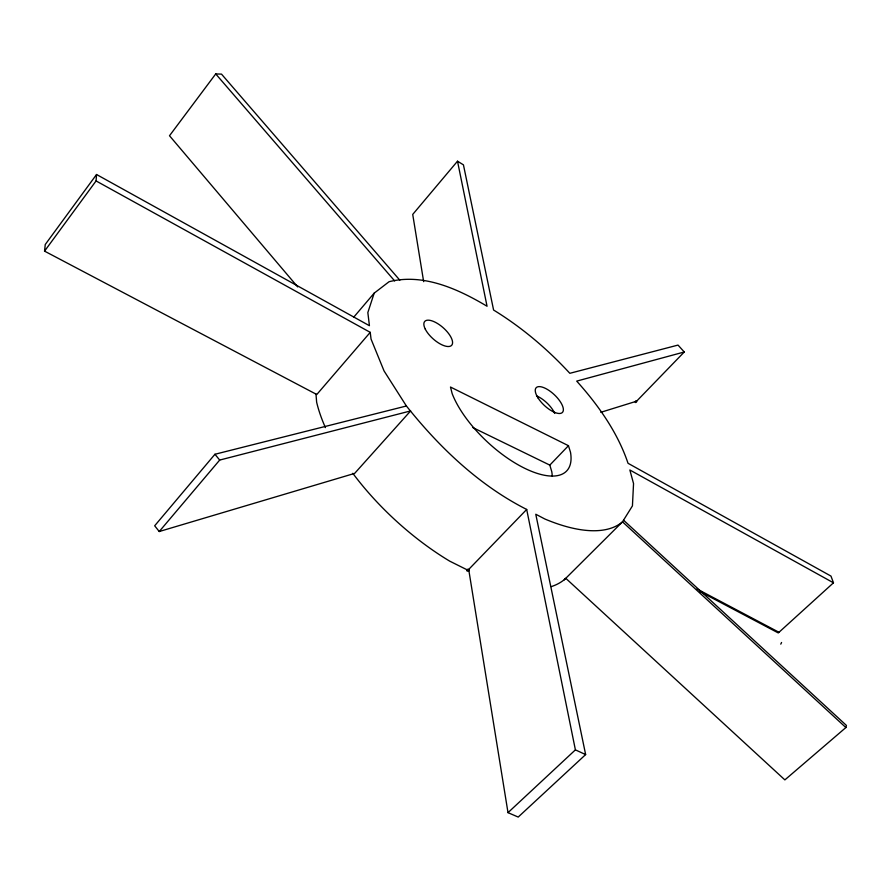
<?xml version="1.0" encoding="UTF-8"?>
<svg xmlns="http://www.w3.org/2000/svg" width="891" height="891" viewBox="0 0 891 891"><rect width="100%" height="100%" fill="white"/><g stroke="black" fill="none" stroke-linecap="round" stroke-linejoin="round"><path stroke-width="1.34" d="M96.072 180.929L370.233 332.354L316.784 394.513L44.55 251.139L96.072 180.929L96.54 174.502L369.431 325.705L367.838 312.574L374.187 293.139L389.077 281.712C423.459 273.114 457.974 288.962 487.043 306.237L457.506 161.193L412.722 214.419L423.659 281.667M44.55 251.139L45.252 244.513L96.54 174.502M565.083 578.916L565.774 578.304L784.871 779.892L845.882 727.546L846.45 725.463L623.533 520.177M399.825 280.186L221.503 74.12L215.722 73.931L169.502 135.744L297.694 286.913M635.483 401.329C634.269 404.38 638.647 400.839 635.662 401.173M406.43 405.984L214.954 454.265L154.678 525.79L159.244 531.526L354.651 473.388L410.628 410.918L219.687 460.068L159.244 531.526M353.716 317.207L374.187 293.139M552.231 476.084A77.239 33.724 43 0 0 551.774 471.684L549.814 465.113L568.458 445.7L450.49 387.039L452.16 393.622A77.762 32.978 43 0 0 524.22 468.053A77.762 32.978 43 0 0 570.496 452.249L568.458 445.7M406.118 405.617C439.252 447.293 478.89 485.216 526.692 509.452L468.699 569.438L508.004 812.648L518.206 817.069L585.643 754.577L535.769 514.23L544.802 518.974A169.045 71.247 42.7 0 0 622.475 521.87L632.432 505.899L633.546 483.579L629.859 470.002L833.475 582.814L778.277 632.933L699.869 591.524M457.506 161.193L463.443 164.857L493.592 310.035C521.758 327.331 547.419 349.027 569.828 373.307L678.029 345.084L684.266 351.99L636.608 401.195L600.801 412.31M565.061 579.117L564.293 579.785L622.497 521.836L845.882 727.546M508.004 812.648L575.397 749.866L526.692 509.452M781.563 642.478L780.783 644.148M684.266 351.99L576.7 381.114C598.318 405.138 617.675 432.503 628.032 463.287L830.969 576.087L833.475 582.814M575.397 749.866L585.643 754.577M472.865 427.602L549.814 465.113M467.931 570.229L449.699 561.141A165.693 75.924 42.7 0 1 352.803 473.299M696.918 588.906L778.99 632.287M215.722 73.931L394.646 280.921M214.954 454.265L219.687 460.068M469.1 569.828L468.432 569.327A1.259 0.958 -5.7 0 0 466.817 569.817A1.259 0.958 -5.7 0 0 467.229 571.053A1.259 0.958 -5.7 0 0 468.911 570.786M406.24 405.761L384.043 370.912L371.046 339.07L370.233 332.354M315.971 394L316.639 402.186A165.693 75.924 42.7 0 0 325.427 427.613M565.072 579.016A165.693 75.924 42.7 0 1 551.273 586.612M536.505 395.86A17.987 7.395 43.2 0 1 554.703 413.413M425.252 329.069A17.998 7.507 41.5 0 0 450.055 346.287A17.998 7.507 41.5 0 0 439.33 324.692A17.998 7.507 41.5 0 0 425.252 329.069M538.164 398.143A18.043 7.328 43.2 0 0 562.332 412.522A18.043 7.328 43.2 0 0 547.442 389.467A18.043 7.328 43.2 0 0 538.164 398.143"/></g></svg>
